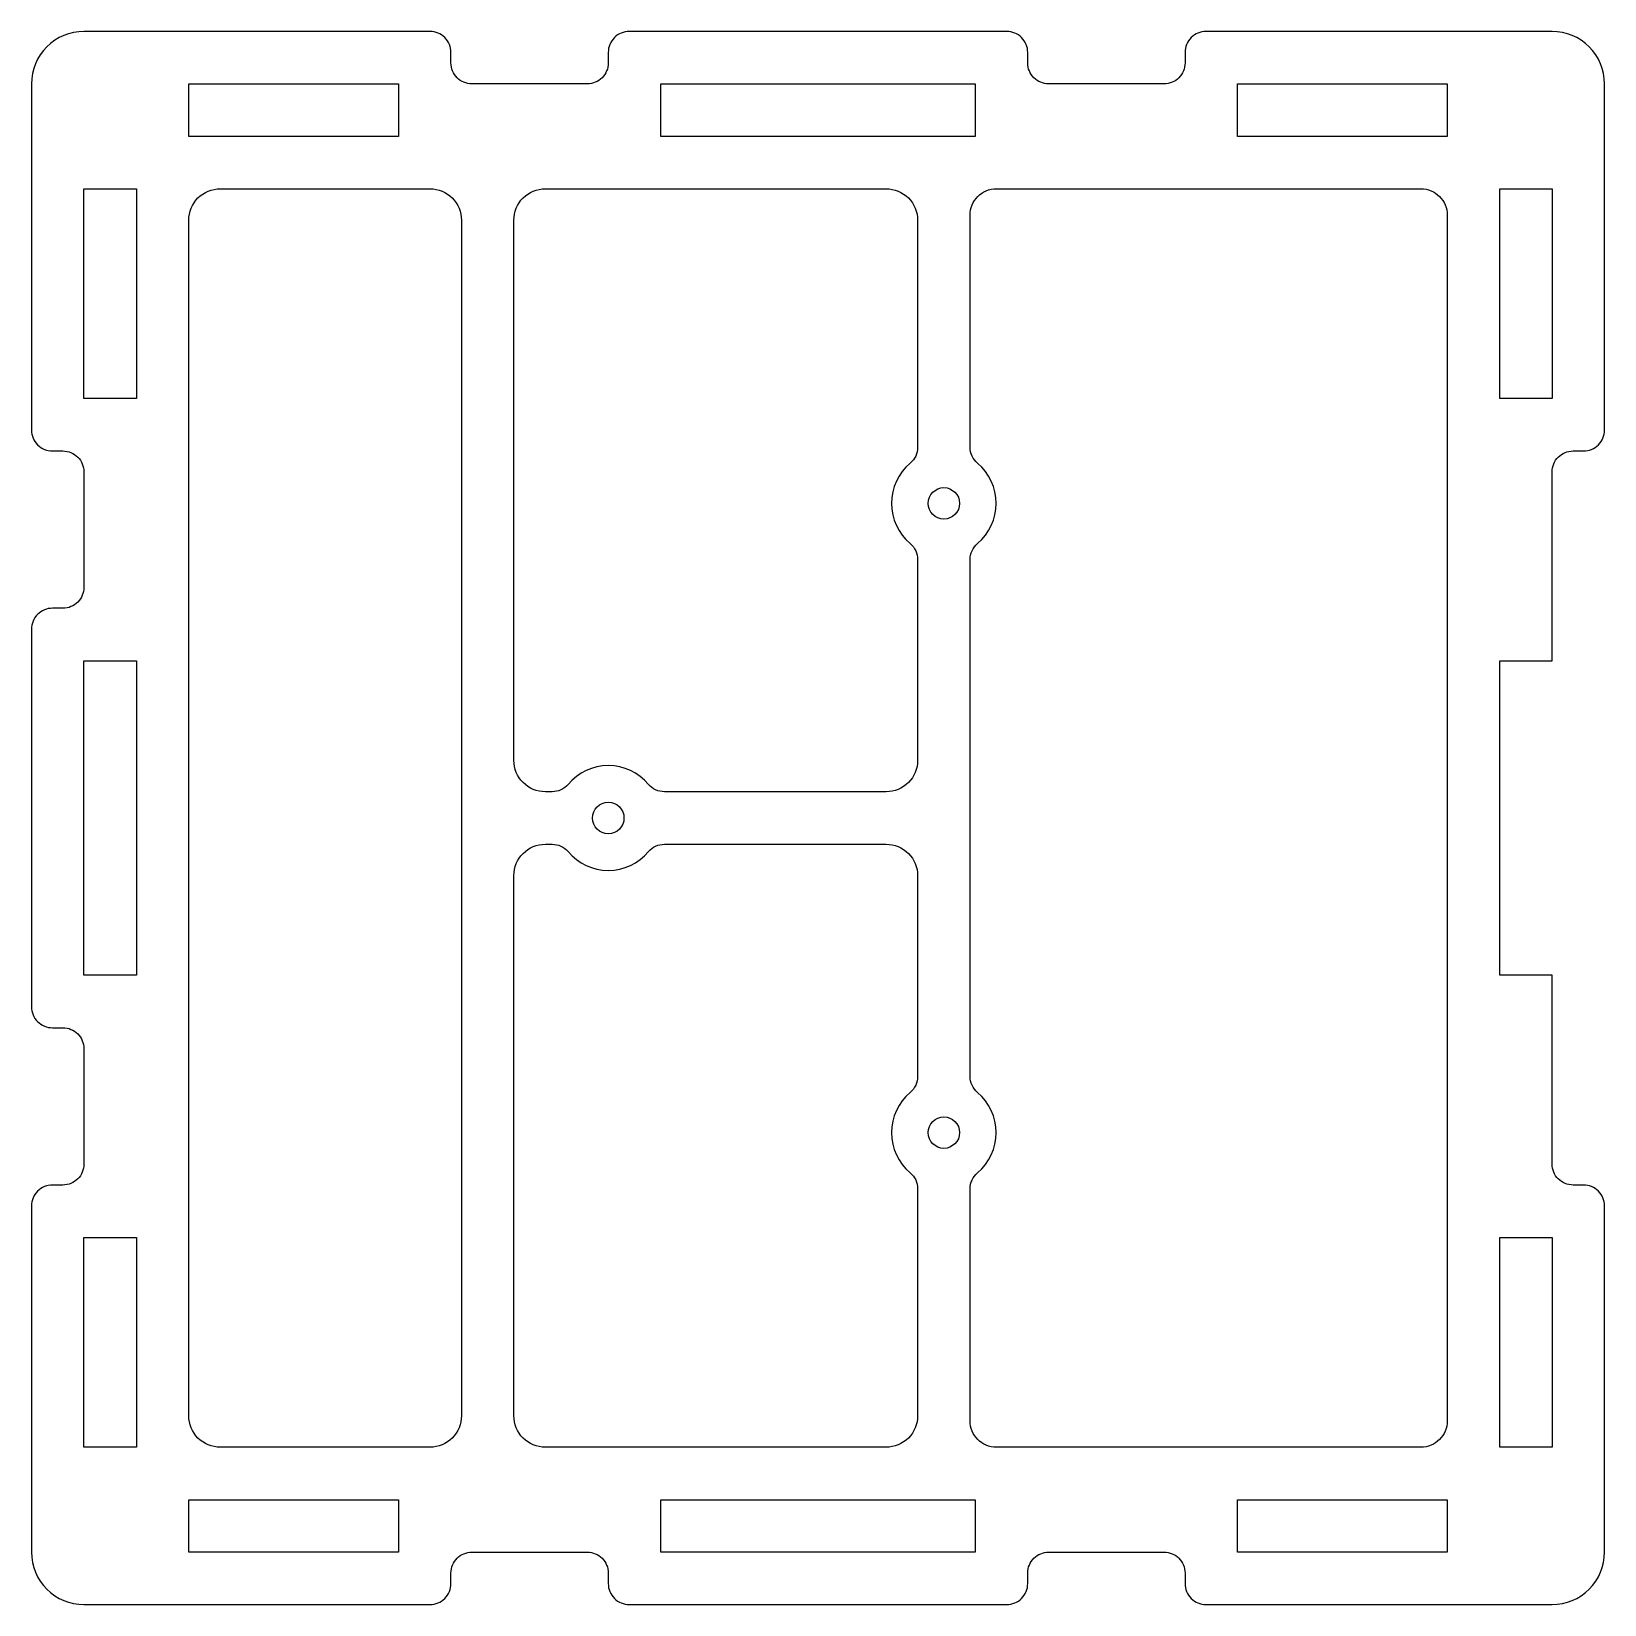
# Model space of a CAD drawing. Header units: millimetres. Extents: x -57 to 93, y -150 to 0.
import ezdxf

# ---------------------------------------------------------------- set-up
doc = ezdxf.new("R2010")
doc.units = ezdxf.units.MM

msp = doc.modelspace()

# ---------------------------------------------------------------- linework, layer by layer
for points in [[(90, -110, -0.414214), (88, -108), (88, -90), (83, -90), (83, -60), (88, -60), (88, -42, -0.414214), (90, -40), (91, -40, 0.414214), (93, -38), (93, -5, 0.414214), (88, 0), (55, 0, 0.414214), (53, -2), (53, -3, -0.414214), (51, -5), (40, -5, -0.414214), (38, -3), (38, -2, 0.414214), (36, 0), (0, 0, 0.414214), (-2, -2), (-2, -3, -0.414214), (-4, -5), (-15, -5, -0.414214), (-17, -3), (-17, -2, 0.414214), (-19, 0), (-52, 0, 0.414214), (-57, -5), (-57, -38, 0.414214), (-55, -40), (-54, -40, -0.414214), (-52, -42), (-52, -53, -0.414214), (-54, -55), (-55, -55, 0.414214), (-57, -57), (-57, -93, 0.414214), (-55, -95), (-54, -95, -0.414214), (-52, -97), (-52, -108, -0.414214), (-54, -110), (-55, -110, 0.414214), (-57, -112), (-57, -145, 0.414214), (-52, -150), (-19, -150, 0.414214), (-17, -148), (-17, -147, -0.414214), (-15, -145), (-4, -145, -0.414214), (-2, -147), (-2, -148, 0.414214), (0, -150), (36, -150, 0.414214), (38, -148), (38, -147, -0.414214), (40, -145), (51, -145, -0.414214), (53, -147), (53, -148, 0.414214), (55, -150), (88, -150, 0.414214), (93, -145), (93, -112, 0.414214), (91, -110)], [(-39, -135, -0.414214), (-42, -132), (-42, -18, -0.414214), (-39, -15), (-19, -15, -0.414214), (-16, -18), (-16, -132, -0.414214), (-19, -135)], [(27.5, -69.5, -0.414214), (24.5, -72.5), (3.36, -72.5, -0.221671), (1.83, -71.79, 0.466252), (-5.83, -71.79, -0.221671), (-7.36, -72.5), (-8, -72.5, -0.414214), (-11, -69.5), (-11, -18, -0.414214), (-8, -15), (24.5, -15, -0.414214), (27.5, -18), (27.5, -39.64, -0.221671), (26.79, -41.17, 0.466252), (26.79, -48.83, -0.221671), (27.5, -50.36)], [(32.5, -50.36, -0.221671), (33.21, -48.83, 0.466252), (33.21, -41.17, -0.221671), (32.5, -39.64), (32.5, -17.5, -0.414214), (35, -15), (75.5, -15, -0.414214), (78, -17.5), (78, -132.5, -0.414214), (75.5, -135), (35, -135, -0.414214), (32.5, -132.5), (32.5, -110.36, -0.221671), (33.21, -108.83, 0.466252), (33.21, -101.17, -0.221671), (32.5, -99.64)], [(27.5, -132, -0.414214), (24.5, -135), (-8, -135, -0.414214), (-11, -132), (-11, -80.5, -0.414214), (-8, -77.5), (-7.36, -77.5, -0.221671), (-5.83, -78.21, 0.466252), (1.83, -78.21, -0.221671), (3.36, -77.5), (24.5, -77.5, -0.414214), (27.5, -80.5), (27.5, -99.64, -0.221671), (26.79, -101.17, 0.466252), (26.79, -108.83, -0.221671), (27.5, -110.36)]]:
    msp.add_lwpolyline(points, format="xyb", close=True)
for points in [[(-42, -5), (-22, -5), (-22, -10), (-42, -10)], [(3, -5), (33, -5), (33, -10), (3, -10)], [(78, -10), (58, -10), (58, -5), (78, -5)], [(-52, -35), (-52, -15), (-47, -15), (-47, -35)], [(88, -35), (83, -35), (83, -15), (88, -15)], [(-52, -90), (-52, -60), (-47, -60), (-47, -90)], [(-52, -115), (-47, -115), (-47, -135), (-52, -135)], [(83, -135), (83, -115), (88, -115), (88, -135)], [(-22, -145), (-42, -145), (-42, -140), (-22, -140)], [(33, -145), (3, -145), (3, -140), (33, -140)], [(78, -145), (58, -145), (58, -140), (78, -140)]]:
    msp.add_lwpolyline(points, close=True)
for centre in [(30, -45), (-2, -75), (30, -105)]:
    msp.add_circle(centre, 1.5)

doc.saveas('drawing.dxf')
